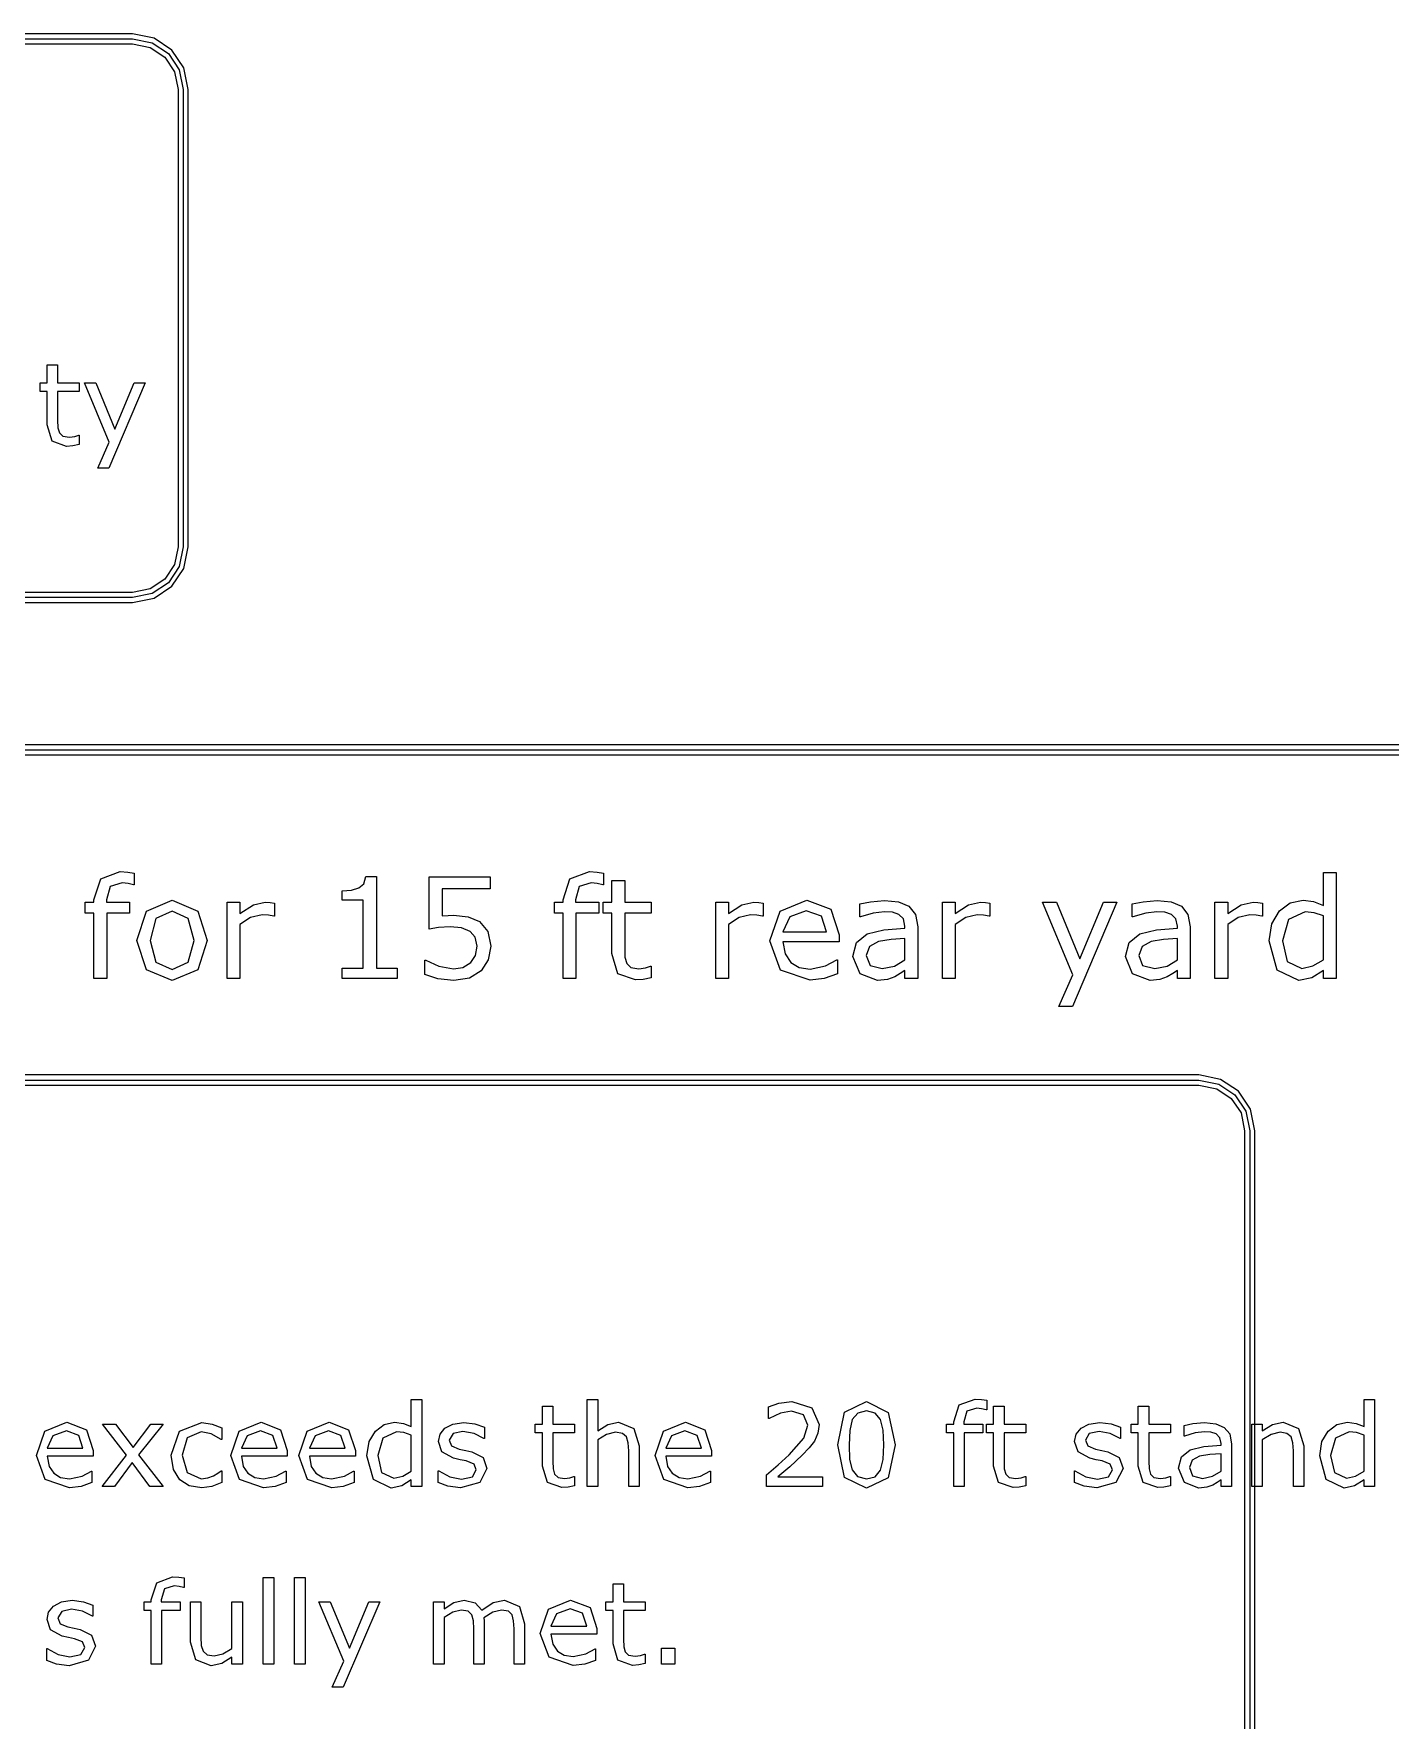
# Model space of a CAD drawing. Extents: x -17 to 192, y 167 to 459.
# Drawn here: x 60.91 to 89.18, y 271.88 to 307.02 of the extents above; entities that cross this region are included whole.
import ezdxf

# ---------------------------------------------------------------- set-up
doc = ezdxf.new("R2010")
doc.units = 0
doc.header["$MEASUREMENT"] = 0
doc.layers.add('Layer 1', color=7, linetype='Continuous')

msp = doc.modelspace()

# ---------------------------------------------------------------- linework, layer by layer
at = {"layer": 'Layer 1', "color": 7}
for points in [[(5.820826, 307.022796), (5.367594, 306.931318), (4.997523, 306.681831), (4.748036, 306.31176), (4.656557, 305.858528), (4.656557, 296.33354), (4.748036, 295.880308), (4.997523, 295.510237), (5.367594, 295.26075), (5.820826, 295.169272), (62.970754, 295.169272), (63.423986, 295.26075), (63.794057, 295.510237), (64.043544, 295.880308), (64.135022, 296.33354), (64.135022, 305.858528), (64.043544, 306.31176), (63.794057, 306.681831), (63.423986, 306.931318), (62.970754, 307.022796), (5.820826, 307.022796)], [(5.820826, 306.91686), (62.970754, 306.91686), (63.38347, 306.833946), (63.719788, 306.607562), (63.946172, 306.271244), (64.029086, 305.858528), (64.029086, 296.33354), (63.946172, 295.920824), (63.719788, 295.584506), (63.38347, 295.358122), (62.970754, 295.275208), (5.820826, 295.275208), (5.40811, 295.358122), (5.071792, 295.584506), (4.845408, 295.920824), (4.762494, 296.33354), (4.762494, 305.858528), (4.845408, 306.271244), (5.071792, 306.607562), (5.40811, 306.833946), (5.820826, 306.91686), (5.820826, 306.91686)], [(5.820826, 306.810924), (62.970754, 306.810924), (63.342955, 306.736575), (63.64552, 306.533294), (63.848801, 306.230729), (63.92315, 305.858528), (63.92315, 296.33354), (63.848801, 295.961339), (63.64552, 295.658774), (63.342955, 295.455493), (62.970754, 295.381144), (5.820826, 295.381144), (5.448625, 295.455493), (5.14606, 295.658774), (4.942779, 295.961339), (4.868431, 296.33354), (4.868431, 305.858528), (4.942779, 306.230729), (5.14606, 306.533294), (5.448625, 306.736575), (5.820826, 306.810924), (5.820826, 306.810924)], [(61.862101, 298.461819), (61.727227, 298.435075), (61.598166, 298.424624), (61.295859, 298.531595), (61.192375, 298.874595), (61.192375, 299.565252), (61.044711, 299.565252), (61.044711, 299.74896), (61.192375, 299.74896), (61.192375, 300.122194), (61.410968, 300.122194), (61.410968, 299.74896), (61.862101, 299.74896), (61.862101, 299.565252), (61.410968, 299.565252), (61.410968, 298.973427), (61.415625, 298.812971), (61.448182, 298.706003), (61.517945, 298.637402), (61.655147, 298.616473), (61.766766, 298.631581), (61.850483, 298.658322), (61.862098, 298.658322), (61.862101, 298.461819)], [(63.237597, 299.748947), (62.479505, 297.97115), (62.245799, 297.97115), (62.487644, 298.512976), (61.970236, 299.748947), (62.207429, 299.748947), (62.606241, 298.786216), (63.008542, 299.748947), (63.237597, 299.748947)], [(4.762494, 292.206148), (4.762494, 291.994276), (175.153946, 291.994276), (175.153946, 292.206148), (4.762494, 292.206148)], [(4.762494, 292.100212), (175.153946, 292.100212)], [(63.007767, 289.290306), (62.993558, 289.290306), (62.878449, 289.315891), (62.753394, 289.330099), (62.503278, 289.25336), (62.426541, 288.979088), (62.426541, 288.925086), (62.908294, 288.925086), (62.908294, 288.700553), (62.435066, 288.700553), (62.435066, 287.337718), (62.167901, 287.337718), (62.167901, 288.700553), (61.987421, 288.700553), (61.987421, 288.925086), (62.167901, 288.925086), (62.167901, 288.977667), (62.308587, 289.411104), (62.715024, 289.56316), (62.875607, 289.55464), (63.007769, 289.534744), (63.007767, 289.290306)], [(68.486108, 287.337718), (67.340702, 287.337718), (67.340702, 287.553726), (67.781243, 287.553726), (67.781243, 288.971984), (67.340702, 288.971984), (67.340702, 289.165254), (67.532551, 289.179462), (67.687449, 289.223515), (67.789768, 289.313044), (67.833824, 289.460838), (68.054095, 289.460838), (68.054095, 287.553724), (68.486108, 287.553724), (68.486108, 287.337718)], [(70.44012, 288.009899), (70.386119, 287.7271), (70.238325, 287.499722), (69.993895, 287.346246), (69.667043, 287.293665), (69.333084, 287.330611), (69.061653, 287.417299), (69.061653, 287.717151), (69.08155, 287.717151), (69.354401, 287.590673), (69.661357, 287.539515), (69.856048, 287.567937), (70.025159, 287.667412), (70.118953, 287.813787), (70.151637, 288.01132), (70.113267, 288.196062), (70.009527, 288.316855), (69.829047, 288.392174), (69.593145, 288.414902), (69.351559, 288.397862), (69.152604, 288.363755), (69.152604, 289.453739), (70.425909, 289.453739), (70.425909, 289.205047), (69.426876, 289.205047), (69.426876, 288.642289), (69.551933, 288.650809), (69.662778, 288.65364), (69.964053, 288.623798), (70.201376, 288.521478), (70.377591, 288.319683), (70.44012, 288.009883), (70.44012, 288.009899)], [(72.786357, 289.290309), (72.772149, 289.290309), (72.65704, 289.315894), (72.531982, 289.330102), (72.281869, 289.253362), (72.205129, 288.97909), (72.205129, 288.925089), (72.686882, 288.925089), (72.686882, 288.700556), (72.213657, 288.700556), (72.213657, 287.337718), (71.946489, 287.337718), (71.946489, 288.700553), (71.766009, 288.700553), (71.766009, 288.925086), (71.946489, 288.925086), (71.946489, 288.977667), (72.087178, 289.411104), (72.493612, 289.56316), (72.654198, 289.55464), (72.78636, 289.534744), (72.786357, 289.290309)], [(73.779705, 287.351929), (73.614859, 287.319245), (73.457115, 287.306465), (73.08763, 287.437206), (72.961151, 287.85643), (72.961151, 288.700564), (72.780671, 288.700564), (72.780671, 288.925097), (72.961151, 288.925097), (72.961151, 289.38127), (73.228319, 289.38127), (73.228319, 288.925097), (73.779705, 288.925097), (73.779705, 288.700564), (73.228319, 288.700564), (73.228319, 287.977223), (73.234008, 287.781111), (73.273799, 287.65037), (73.359066, 287.566527), (73.526756, 287.540942), (73.66318, 287.559409), (73.7655, 287.592096), (73.779708, 287.592096), (73.779705, 287.351929)], [(88.057498, 287.337718), (87.790333, 287.337718), (87.790333, 287.503987), (87.550165, 287.349087), (87.278735, 287.293665), (86.826825, 287.512512), (86.660558, 288.119323), (86.717401, 288.478862), (86.873722, 288.747451), (87.098255, 288.912296), (87.365423, 288.969142), (87.587114, 288.942139), (87.790333, 288.861137), (87.790333, 289.548949), (88.057498, 289.548949), (88.057498, 287.337718)], [(64.529764, 288.130689), (64.330811, 287.518195), (63.797899, 287.293662), (63.262145, 287.518195), (63.064612, 288.130689), (63.262145, 288.743183), (63.797899, 288.969139), (64.330811, 288.743183), (64.529764, 288.130689), (64.529764, 288.130689)], [(65.933811, 288.633759), (65.919603, 288.633759), (65.803073, 288.653656), (65.670911, 288.660773), (65.432167, 288.605351), (65.210476, 288.464662), (65.210476, 287.337718), (64.943308, 287.337718), (64.943308, 288.925086), (65.210476, 288.925086), (65.210476, 288.690605), (65.490431, 288.871085), (65.739123, 288.925086), (65.840022, 288.920827), (65.933814, 288.908047), (65.933811, 288.633759)], [(76.115994, 288.633762), (76.101786, 288.633762), (75.985256, 288.653659), (75.853094, 288.660776), (75.61435, 288.605354), (75.392656, 288.464664), (75.392656, 287.337718), (75.125491, 287.337718), (75.125491, 288.925086), (75.392656, 288.925086), (75.392656, 288.690605), (75.672614, 288.871085), (75.921306, 288.925086), (76.022205, 288.920827), (76.115997, 288.908047), (76.115994, 288.633762)], [(77.696258, 288.103691), (76.526693, 288.103691), (76.570746, 287.847892), (76.691539, 287.670256), (76.866336, 287.567937), (77.090869, 287.53383), (77.416301, 287.597779), (77.650782, 287.725679), (77.66499, 287.725679), (77.66499, 287.434352), (77.389297, 287.339139), (77.093708, 287.300769), (76.476952, 287.513936), (76.25526, 288.122164), (76.467003, 288.740344), (77.026916, 288.969142), (77.521459, 288.781555), (77.696256, 288.248643), (77.696258, 288.103691)], [(79.334787, 287.337718), (79.069039, 287.337718), (79.069039, 287.506829), (78.972406, 287.438617), (78.855875, 287.370405), (78.702396, 287.316401), (78.499181, 287.293673), (78.135379, 287.435783), (77.986162, 287.798161), (78.062902, 288.089488), (78.284593, 288.265703), (78.632763, 288.352391), (79.069039, 288.386499), (79.069039, 288.42771), (79.036355, 288.578345), (78.945405, 288.67214), (78.808978, 288.716193), (78.642712, 288.72757), (78.40823, 288.699148), (78.141062, 288.619567), (78.126854, 288.619567), (78.126854, 288.890997), (78.352808, 288.937892), (78.644135, 288.963477), (78.935459, 288.935056), (79.151468, 288.841264), (79.287892, 288.672153), (79.334789, 288.414933), (79.334787, 287.337718)], [(80.839732, 288.633762), (80.825524, 288.633762), (80.708994, 288.653659), (80.576829, 288.660776), (80.338085, 288.605354), (80.116394, 288.464664), (80.116394, 287.337718), (79.849226, 287.337718), (79.849226, 288.925086), (80.116394, 288.925086), (80.116394, 288.690605), (80.396352, 288.871085), (80.645044, 288.925086), (80.74594, 288.920827), (80.839735, 288.908047), (80.839732, 288.633762)], [(83.487239, 288.925086), (82.560683, 286.752225), (82.275042, 286.752225), (82.570631, 287.414458), (81.938241, 288.925086), (82.228147, 288.925086), (82.715583, 287.748417), (83.207284, 288.925086), (83.487239, 288.925086)], [(85.013502, 287.337718), (84.747755, 287.337718), (84.747755, 287.506829), (84.651122, 287.438617), (84.534591, 287.370405), (84.381112, 287.316401), (84.177896, 287.293673), (83.814095, 287.435783), (83.664878, 287.798161), (83.741618, 288.089488), (83.963309, 288.265703), (84.311479, 288.352391), (84.747755, 288.386499), (84.747755, 288.42771), (84.715071, 288.578345), (84.624121, 288.67214), (84.487694, 288.716193), (84.321427, 288.72757), (84.086946, 288.699148), (83.819778, 288.619567), (83.80557, 288.619567), (83.80557, 288.890997), (84.031524, 288.937892), (84.322851, 288.963477), (84.614175, 288.935056), (84.830183, 288.841264), (84.966608, 288.672153), (85.013505, 288.414933), (85.013502, 287.337718)], [(86.518448, 288.633762), (86.50424, 288.633762), (86.387709, 288.653659), (86.255548, 288.660776), (86.016801, 288.605354), (85.79511, 288.464664), (85.79511, 287.337718), (85.527944, 287.337718), (85.527944, 288.925086), (85.79511, 288.925086), (85.79511, 288.690605), (86.075068, 288.871085), (86.32376, 288.925086), (86.424658, 288.920827), (86.518451, 288.908047), (86.518448, 288.633762)], [(64.254072, 288.130689), (64.133279, 288.588283), (63.797899, 288.73892), (63.459677, 288.588283), (63.340305, 288.130689), (63.461098, 287.677358), (63.797899, 287.523879), (64.131858, 287.675937), (64.254072, 288.130689), (64.254072, 288.130689)], [(77.436197, 288.30833), (77.329615, 288.633762), (77.012708, 288.748871), (76.670224, 288.622393), (76.526693, 288.30833), (77.436197, 288.30833)], [(87.790333, 287.72852), (87.790333, 288.639445), (87.597063, 288.706237), (87.410897, 288.724704), (87.061309, 288.568383), (86.936251, 288.125001), (87.032885, 287.694405), (87.342685, 287.548032), (87.572904, 287.597771), (87.790333, 287.728512), (87.790333, 287.72852)], [(79.069039, 287.72852), (79.069039, 288.170482), (78.780557, 288.149157), (78.519075, 288.107946), (78.332911, 288.005626), (78.261855, 287.816621), (78.34428, 287.610561), (78.595814, 287.542349), (78.853034, 287.596351), (79.069039, 287.728512), (79.069039, 287.72852)], [(84.747755, 287.72852), (84.747755, 288.170482), (84.459272, 288.149157), (84.19779, 288.107946), (84.011627, 288.005626), (83.940571, 287.816621), (84.022996, 287.610561), (84.27453, 287.542349), (84.53175, 287.596351), (84.747755, 287.728512), (84.747755, 287.72852)], [(5.820826, 285.32699), (5.367594, 285.235512), (4.997523, 284.986025), (4.748036, 284.615954), (4.656557, 284.162722), (4.656557, 239.183612), (4.748036, 238.73038), (4.997523, 238.360309), (5.367594, 238.110822), (5.820826, 238.019344), (85.195726, 238.019344), (85.648958, 238.110822), (86.019029, 238.360309), (86.268516, 238.73038), (86.359994, 239.183612), (86.359994, 284.162722), (86.268516, 284.615954), (86.019029, 284.986025), (85.648958, 285.235512), (85.195726, 285.32699), (5.820826, 285.32699)], [(5.820826, 285.221054), (85.195726, 285.221054), (85.608442, 285.13814), (85.94476, 284.911756), (86.171144, 284.575438), (86.254058, 284.162722), (86.254058, 239.183612), (86.171144, 238.770896), (85.94476, 238.434578), (85.608442, 238.208194), (85.195726, 238.12528), (5.820826, 238.12528), (5.40811, 238.208194), (5.071792, 238.434578), (4.845408, 238.770896), (4.762494, 239.183612), (4.762494, 284.162722), (4.845408, 284.575438), (5.071792, 284.911756), (5.40811, 285.13814), (5.820826, 285.221054), (5.820826, 285.221054)], [(5.820826, 285.115118), (85.195726, 285.115118), (85.567927, 285.040769), (85.870492, 284.837488), (86.073773, 284.534923), (86.148122, 284.162722), (86.148122, 239.183612), (86.073773, 238.811411), (85.870492, 238.508846), (85.567927, 238.305565), (85.195726, 238.231216), (5.820826, 238.231216), (5.448625, 238.305565), (5.14606, 238.508846), (4.942779, 238.811411), (4.868431, 239.183612), (4.868431, 284.162722), (4.942779, 284.534923), (5.14606, 284.837488), (5.448625, 285.040769), (5.820826, 285.115118), (5.820826, 285.115118)], [(69.00087, 276.754398), (68.782277, 276.754398), (68.782277, 276.890436), (68.585779, 276.763701), (68.363699, 276.718354), (67.993955, 276.897413), (67.857917, 277.393892), (67.904425, 277.688061), (68.032325, 277.907816), (68.216035, 278.04269), (68.434626, 278.089198), (68.616011, 278.067105), (68.782277, 278.00083), (68.782277, 278.563585), (69.00087, 278.563585), (69.00087, 276.754398)], [(72.18323, 276.766026), (72.048353, 276.739282), (71.919292, 276.728831), (71.616985, 276.835802), (71.513504, 277.178802), (71.513504, 277.869459), (71.365838, 277.869459), (71.365838, 278.053167), (71.513504, 278.053167), (71.513504, 278.426401), (71.732095, 278.426401), (71.732095, 278.053167), (72.18323, 278.053167), (72.18323, 277.869459), (71.732095, 277.869459), (71.732095, 277.277635), (71.736751, 277.117178), (71.769306, 277.01021), (71.839071, 276.941609), (71.97627, 276.92068), (72.087893, 276.935788), (72.171607, 276.96253), (72.183222, 276.96253), (72.18323, 276.766026)], [(73.533145, 276.754398), (73.314555, 276.754398), (73.314555, 277.493886), (73.304077, 277.661317), (73.265708, 277.784565), (73.181991, 277.856656), (73.04014, 277.881077), (72.852942, 277.836894), (72.665745, 277.724111), (72.665745, 276.754398), (72.447154, 276.754398), (72.447154, 278.563587), (72.665745, 278.563587), (72.665745, 277.908977), (72.877358, 278.041528), (73.101764, 278.089198), (73.422674, 277.962463), (73.533132, 277.59737), (73.533145, 276.754398)], [(77.353838, 276.754398), (76.181817, 276.754398), (76.181817, 276.997407), (76.425988, 277.206695), (76.655042, 277.414821), (76.960839, 277.757824), (77.043392, 278.033387), (76.953862, 278.243839), (76.706202, 278.320579), (76.477147, 278.283373), (76.236464, 278.169425), (76.224849, 278.169425), (76.224849, 278.413598), (76.444601, 278.488012), (76.712028, 278.52173), (77.129442, 278.392667), (77.280596, 278.045015), (77.255011, 277.860143), (77.181761, 277.698525), (77.07479, 277.556675), (76.927126, 277.402031), (76.670163, 277.164838), (76.422506, 276.953222), (77.353843, 276.953222), (77.353838, 276.754398)], [(78.865371, 277.620624), (78.718869, 276.935783), (78.266572, 276.718354), (77.810786, 276.93927), (77.667771, 277.618299), (77.813112, 278.29965), (78.266572, 278.520566), (78.721195, 278.296163), (78.865371, 277.620624), (78.865371, 277.620624)], [(78.559577, 277.092749), (78.614224, 277.313666), (78.629332, 277.620624), (78.614224, 277.92758), (78.558413, 278.148496), (78.446793, 278.283373), (78.266572, 278.32872), (78.085188, 278.283373), (77.972404, 278.146171), (77.917757, 277.921767), (77.903813, 277.618299), (77.916593, 277.314827), (77.97124, 277.096237), (78.079375, 276.957873), (78.266572, 276.910203), (78.447955, 276.955547), (78.559577, 277.092749), (78.559577, 277.092749)], [(80.77339, 278.351974), (80.761775, 278.351974), (80.667594, 278.372902), (80.565275, 278.384518), (80.360638, 278.321732), (80.29785, 278.097326), (80.29785, 278.053143), (80.692013, 278.053143), (80.692013, 277.869435), (80.304827, 277.869435), (80.304827, 276.754398), (80.086237, 276.754398), (80.086237, 277.869446), (79.93857, 277.869446), (79.93857, 278.053154), (80.086237, 278.053154), (80.086237, 278.096175), (80.201346, 278.450804), (80.533882, 278.575216), (80.665269, 278.568231), (80.773401, 278.551959), (80.77339, 278.351974)], [(81.586131, 276.766026), (81.451257, 276.739282), (81.322194, 276.728831), (81.019889, 276.835802), (80.916406, 277.178802), (80.916406, 277.869459), (80.768742, 277.869459), (80.768742, 278.053167), (80.916406, 278.053167), (80.916406, 278.426401), (81.134996, 278.426401), (81.134996, 278.053167), (81.586131, 278.053167), (81.586131, 277.869459), (81.134996, 277.869459), (81.134996, 277.277635), (81.139653, 277.117178), (81.17221, 277.01021), (81.241972, 276.941609), (81.379174, 276.92068), (81.490794, 276.935788), (81.574511, 276.96253), (81.586126, 276.96253), (81.586131, 276.766026)], [(84.602224, 276.766026), (84.467348, 276.739282), (84.338287, 276.728831), (84.035979, 276.835802), (83.932498, 277.178802), (83.932498, 277.869459), (83.784832, 277.869459), (83.784832, 278.053167), (83.932498, 278.053167), (83.932498, 278.426401), (84.151089, 278.426401), (84.151089, 278.053167), (84.602224, 278.053167), (84.602224, 277.869459), (84.151089, 277.869459), (84.151089, 277.277635), (84.155745, 277.117178), (84.1883, 277.01021), (84.258062, 276.941609), (84.395265, 276.92068), (84.506884, 276.935788), (84.590601, 276.96253), (84.602216, 276.96253), (84.602224, 276.766026)], [(88.85661, 276.754398), (88.638017, 276.754398), (88.638017, 276.890436), (88.441519, 276.763701), (88.219439, 276.718354), (87.849695, 276.897413), (87.713657, 277.393892), (87.760165, 277.688061), (87.888064, 277.907816), (88.071775, 278.04269), (88.290365, 278.089198), (88.47175, 278.067105), (88.638017, 278.00083), (88.638017, 278.563585), (88.85661, 278.563585), (88.85661, 276.754398)], [(62.15246, 277.381103), (61.195542, 277.381103), (61.231586, 277.171815), (61.330416, 277.026474), (61.473431, 276.942757), (61.657142, 276.914854), (61.923402, 276.967176), (62.115251, 277.071821), (62.126867, 277.071821), (62.126867, 276.833463), (61.901299, 276.75556), (61.659454, 276.724167), (61.154834, 276.898575), (60.973449, 277.396218), (61.146695, 277.902), (61.604805, 278.089198), (62.009431, 277.935719), (62.152446, 277.499699), (62.15246, 277.381103)], [(63.608182, 276.754398), (63.332619, 276.754398), (62.964036, 277.253203), (62.593128, 276.754398), (62.338493, 276.754398), (62.84544, 277.402031), (62.343145, 278.053154), (62.618708, 278.053154), (62.984965, 277.562487), (63.352383, 278.053154), (63.608182, 278.053154), (63.097749, 277.413659), (63.608182, 276.754398)], [(64.830198, 276.835789), (64.622072, 276.754398), (64.413946, 276.725331), (64.155821, 276.766026), (63.954672, 276.891598), (63.823285, 277.103214), (63.776777, 277.402031), (63.951185, 277.902), (64.413946, 278.083385), (64.632536, 278.051992), (64.830198, 277.975253), (64.830198, 277.732244), (64.818583, 277.732244), (64.611618, 277.852005), (64.404654, 277.893862), (64.110488, 277.768288), (64.003517, 277.402031), (64.108162, 277.040425), (64.404654, 276.914854), (64.53953, 276.93229), (64.662778, 276.977637), (64.752308, 277.028797), (64.818583, 277.07647), (64.830198, 277.07647), (64.830198, 276.835789)], [(66.197555, 277.381103), (65.240638, 277.381103), (65.276682, 277.171815), (65.375514, 277.026474), (65.518527, 276.942757), (65.702237, 276.914854), (65.968501, 276.967176), (66.16035, 277.071821), (66.171965, 277.071821), (66.171965, 276.833463), (65.946397, 276.75556), (65.704553, 276.724167), (65.199932, 276.898575), (65.01855, 277.396218), (65.191793, 277.902), (65.649906, 278.089198), (66.05453, 277.935719), (66.197545, 277.499699), (66.197555, 277.381103)], [(67.616072, 277.381103), (66.659155, 277.381103), (66.695199, 277.171815), (66.794031, 277.026474), (66.937044, 276.942757), (67.120754, 276.914854), (67.387017, 276.967176), (67.578864, 277.071821), (67.590479, 277.071821), (67.590479, 276.833463), (67.364911, 276.75556), (67.123067, 276.724167), (66.618446, 276.898575), (66.437061, 277.396218), (66.610307, 277.902), (67.068417, 278.089198), (67.473044, 277.935719), (67.616059, 277.499699), (67.616072, 277.381103)], [(70.358925, 277.128794), (70.211258, 276.836951), (69.810121, 276.723005), (69.545022, 276.756724), (69.343871, 276.832299), (69.343871, 277.077634), (69.355486, 277.077634), (69.585702, 276.953222), (69.828711, 276.907877), (70.054279, 276.954386), (70.13567, 277.100888), (70.091487, 277.217159), (69.921728, 277.284599), (69.799644, 277.30902), (69.663606, 277.339251), (69.420597, 277.471802), (69.34967, 277.688066), (69.382227, 277.83922), (69.483385, 277.965955), (69.64849, 278.051998), (69.874058, 278.084552), (70.108926, 278.055485), (70.307752, 277.986884), (70.307752, 277.753178), (70.29611, 277.753178), (70.092635, 277.856661), (69.857767, 277.89968), (69.655454, 277.853172), (69.572899, 277.717134), (69.622897, 277.596211), (69.781028, 277.529936), (69.915902, 277.50203), (70.041475, 277.476445), (70.276346, 277.356687), (70.358898, 277.128794), (70.358925, 277.128794)], [(75.041192, 277.381103), (74.084275, 277.381103), (74.120319, 277.171815), (74.219148, 277.026474), (74.362163, 276.942757), (74.545874, 276.914854), (74.812134, 276.967176), (75.003984, 277.071821), (75.015599, 277.071821), (75.015599, 276.833463), (74.790031, 276.75556), (74.548184, 276.724167), (74.043566, 276.898575), (73.862181, 277.396218), (74.035427, 277.902), (74.493537, 278.089198), (74.898164, 277.935719), (75.041179, 277.499699), (75.041192, 277.381103)], [(83.615075, 277.128794), (83.467409, 276.836951), (83.066272, 276.723005), (82.801173, 276.756724), (82.600021, 276.832299), (82.600021, 277.077634), (82.611636, 277.077634), (82.841855, 276.953222), (83.084862, 276.907877), (83.310429, 276.954386), (83.39182, 277.100888), (83.347638, 277.217159), (83.177881, 277.284599), (83.055795, 277.30902), (82.919757, 277.339251), (82.676748, 277.471802), (82.605824, 277.688066), (82.638378, 277.83922), (82.739536, 277.965955), (82.904641, 278.051998), (83.130209, 278.084552), (83.365076, 278.055485), (83.563902, 277.986884), (83.563902, 277.753178), (83.552287, 277.753178), (83.348812, 277.856661), (83.113945, 277.89968), (82.911631, 277.853172), (82.829079, 277.717134), (82.879074, 277.596211), (83.037205, 277.529936), (83.172079, 277.50203), (83.297653, 277.476445), (83.532523, 277.356687), (83.615075, 277.128794), (83.615075, 277.128794)], [(85.8754, 276.754398), (85.657971, 276.754398), (85.657971, 276.892762), (85.578906, 276.836951), (85.483563, 276.781139), (85.357989, 276.736957), (85.19172, 276.718357), (84.894064, 276.834628), (84.77198, 277.131122), (84.834766, 277.369479), (85.016151, 277.513656), (85.301017, 277.584583), (85.657971, 277.612486), (85.657971, 277.646207), (85.63123, 277.769455), (85.556816, 277.846192), (85.445193, 277.882239), (85.309155, 277.891552), (85.117306, 277.868295), (84.898716, 277.803184), (84.887101, 277.803184), (84.887101, 278.025262), (85.071973, 278.063631), (85.31033, 278.08456), (85.548685, 278.061303), (85.725419, 277.984563), (85.837041, 277.8462), (85.875411, 277.635748), (85.8754, 276.754398)], [(87.382282, 276.754398), (87.163692, 276.754398), (87.163692, 277.493886), (87.153214, 277.661317), (87.114844, 277.784565), (87.031128, 277.856656), (86.889277, 277.881077), (86.702079, 277.836894), (86.514881, 277.724111), (86.514881, 276.754398), (86.296291, 276.754398), (86.296291, 278.053154), (86.514881, 278.053154), (86.514881, 277.908977), (86.726495, 278.041528), (86.950901, 278.089198), (87.271811, 277.962463), (87.382269, 277.59737), (87.382282, 276.754398)], [(61.939682, 277.548533), (61.852478, 277.814796), (61.593192, 277.908977), (61.312975, 277.805496), (61.195542, 277.548533), (61.939682, 277.548533)], [(65.984778, 277.548533), (65.897574, 277.814796), (65.638288, 277.908977), (65.358073, 277.805496), (65.240638, 277.548533), (65.984778, 277.548533)], [(67.403294, 277.548533), (67.316091, 277.814796), (67.056805, 277.908977), (66.77659, 277.805496), (66.659155, 277.548533), (67.403294, 277.548533)], [(68.782277, 277.074147), (68.782277, 277.819448), (68.624149, 277.874095), (68.471831, 277.889202), (68.185804, 277.761303), (68.083484, 277.398536), (68.16255, 277.046233), (68.416023, 276.926472), (68.604382, 276.967168), (68.782277, 277.074139), (68.782277, 277.074147)], [(74.828414, 277.548533), (74.74121, 277.814796), (74.481924, 277.908977), (74.201707, 277.805496), (74.084275, 277.548533), (74.828414, 277.548533)], [(88.638017, 277.074147), (88.638017, 277.819448), (88.479889, 277.874095), (88.327571, 277.889202), (88.041544, 277.761303), (87.939224, 277.398536), (88.01829, 277.046233), (88.271763, 276.926472), (88.460122, 276.967168), (88.638017, 277.074139), (88.638017, 277.074147)], [(85.657971, 277.074147), (85.657971, 277.435752), (85.421939, 277.418316), (85.208, 277.384598), (85.055682, 277.300881), (84.997548, 277.14624), (85.064985, 276.977645), (85.270786, 276.921834), (85.481238, 276.966017), (85.657971, 277.074152), (85.657971, 277.074147)], [(64.047689, 274.647812), (64.036074, 274.647812), (63.941893, 274.66874), (63.839573, 274.680356), (63.634934, 274.61757), (63.572149, 274.393164), (63.572149, 274.348981), (63.966311, 274.348981), (63.966311, 274.165273), (63.579126, 274.165273), (63.579126, 273.050236), (63.360532, 273.050236), (63.360532, 274.165284), (63.212869, 274.165284), (63.212869, 274.348992), (63.360532, 274.348992), (63.360532, 274.392013), (63.475642, 274.746642), (63.80818, 274.871054), (63.939567, 274.864069), (64.047699, 274.847797), (64.047689, 274.647812)], [(65.913854, 273.050236), (65.69526, 273.050236), (65.69526, 274.859425), (65.913854, 274.859425), (65.913854, 273.050236)], [(66.5673, 273.050236), (66.348709, 273.050236), (66.348709, 274.859425), (66.5673, 274.859425), (66.5673, 273.050236)], [(73.655229, 273.061864), (73.520356, 273.03512), (73.391295, 273.024669), (73.088987, 273.13164), (72.985504, 273.47464), (72.985504, 274.165297), (72.83784, 274.165297), (72.83784, 274.349005), (72.985504, 274.349005), (72.985504, 274.722239), (73.204097, 274.722239), (73.204097, 274.349005), (73.655229, 274.349005), (73.655229, 274.165297), (73.204097, 274.165297), (73.204097, 273.573473), (73.208753, 273.413016), (73.24131, 273.306048), (73.311073, 273.237447), (73.448275, 273.216518), (73.559895, 273.231626), (73.643612, 273.258368), (73.655227, 273.258368), (73.655229, 273.061864)], [(62.198968, 273.424632), (62.051302, 273.132789), (61.650165, 273.018843), (61.385066, 273.052562), (61.183914, 273.128137), (61.183914, 273.373472), (61.195529, 273.373472), (61.425745, 273.24906), (61.668754, 273.203715), (61.894322, 273.250224), (61.975713, 273.396726), (61.93153, 273.512997), (61.761771, 273.580437), (61.639687, 273.604858), (61.503649, 273.635089), (61.26064, 273.76764), (61.189714, 273.983904), (61.22227, 274.135058), (61.323428, 274.261793), (61.488534, 274.347836), (61.714101, 274.38039), (61.948969, 274.351323), (62.147795, 274.282722), (62.147795, 274.049016), (62.13618, 274.049016), (61.932705, 274.152499), (61.697835, 274.195518), (61.495524, 274.14901), (61.412969, 274.012972), (61.462967, 273.892049), (61.621098, 273.825774), (61.755971, 273.797868), (61.881545, 273.772283), (62.116415, 273.652525), (62.198968, 273.424632), (62.198968, 273.424632)], [(65.262731, 273.050236), (65.04414, 273.050236), (65.04414, 273.194413), (64.832524, 273.0607), (64.609282, 273.014192), (64.290698, 273.138601), (64.176752, 273.506023), (64.176752, 274.348992), (64.395343, 274.348992), (64.395343, 273.609504), (64.404656, 273.439747), (64.44419, 273.319986), (64.525579, 273.245572), (64.670919, 273.222315), (64.855791, 273.266498), (65.044153, 273.379282), (65.044153, 274.348989), (65.262744, 274.348989), (65.262731, 273.050236)], [(68.123016, 274.348992), (67.364925, 272.571195), (67.131218, 272.571195), (67.373063, 273.113022), (66.855655, 274.348992), (67.092849, 274.348992), (67.49166, 273.386262), (67.893961, 274.348992), (68.123016, 274.348992)], [(71.141434, 273.050236), (70.922844, 273.050236), (70.922844, 273.789724), (70.914695, 273.951342), (70.883302, 274.075754), (70.806562, 274.15133), (70.662386, 274.176915), (70.478675, 274.130407), (70.294967, 274.014136), (70.300788, 273.951347), (70.303169, 273.881585), (70.303169, 273.050236), (70.084579, 273.050236), (70.084579, 273.789724), (70.076429, 273.952506), (70.045034, 274.076916), (69.968297, 274.15133), (69.824118, 274.176915), (69.643897, 274.132732), (69.464838, 274.019949), (69.464838, 273.050236), (69.246247, 273.050236), (69.246247, 274.348992), (69.464838, 274.348992), (69.464838, 274.204815), (69.668315, 274.337366), (69.885742, 274.385036), (70.110148, 274.329225), (70.248512, 274.174584), (70.490356, 274.33504), (70.724062, 274.385036), (71.03916, 274.254811), (71.141479, 273.893208), (71.141434, 273.050236)], [(72.649478, 273.676941), (71.692563, 273.676941), (71.728607, 273.467653), (71.827437, 273.322312), (71.970452, 273.238595), (72.15416, 273.210692), (72.420423, 273.263014), (72.612272, 273.367659), (72.623887, 273.367659), (72.623887, 273.129301), (72.398323, 273.051398), (72.156475, 273.020005), (71.651857, 273.194413), (71.470472, 273.692056), (71.643719, 274.197838), (72.101828, 274.385036), (72.506455, 274.231557), (72.649467, 273.795537), (72.649478, 273.676941)], [(72.436703, 273.844371), (72.349499, 274.110634), (72.090213, 274.204815), (71.809996, 274.101334), (71.692563, 273.844371), (72.436703, 273.844371)], [(74.276121, 273.050236), (73.998232, 273.050236), (73.998232, 273.38161), (74.276121, 273.38161), (74.276121, 273.050236)]]:
    msp.add_lwpolyline(points, dxfattribs=at)

doc.saveas('drawing.dxf')
